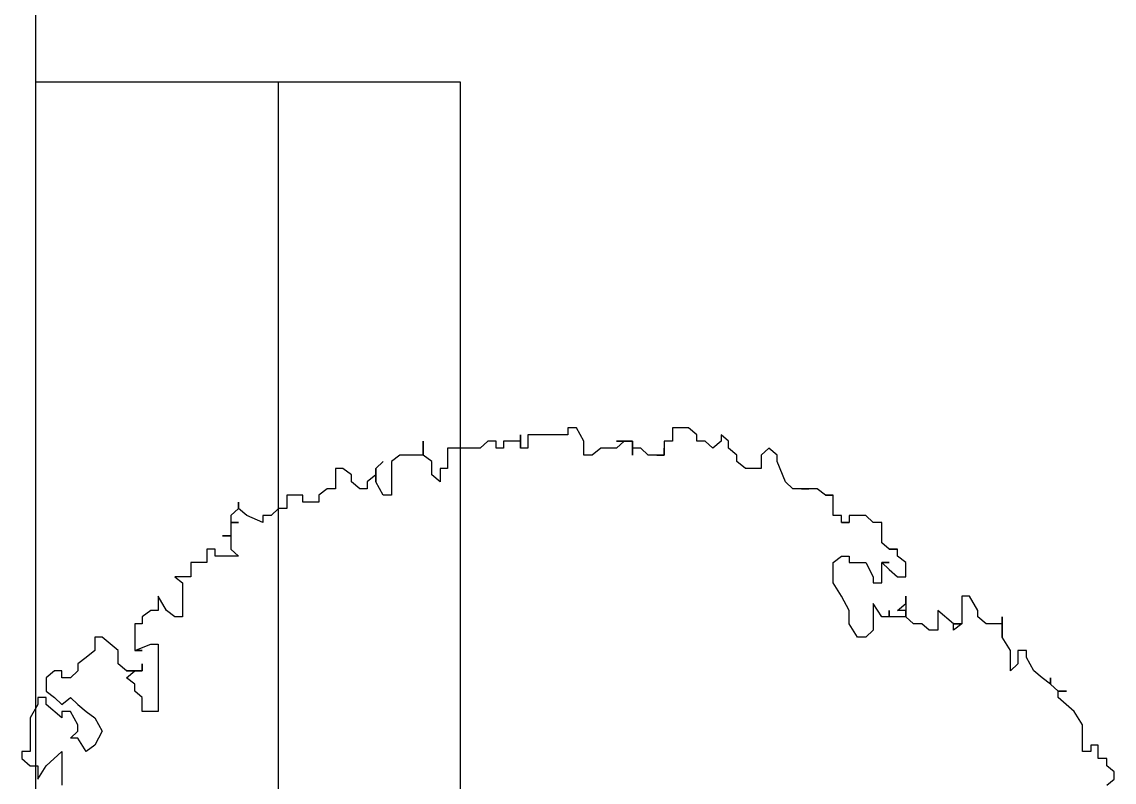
# Model space of a CAD drawing. Extents: x -30 to 1202, y 231 to 898.
# Drawn here: x 36.485 to 39.184, y 316.496 to 318.375 of the extents above; entities that cross this region are included whole.
import ezdxf

# ---------------------------------------------------------------- set-up
doc = ezdxf.new("R2010")
doc.units = 0
doc.header["$LTSCALE"] = 0.04
doc.layers.get('0').update_dxf_attribs({"linetype": 'CONTINUOUS'})
for name, color, linetype in [('CONTORXXNP----00', 255, 'CONTINUOUS'), ('PISO', 1, 'CONTINUOUS'), ('PISOS', 1, 'CONTINUOUS')]:
    doc.layers.add(name, color=color, linetype=linetype)
doc.styles.get("Standard").update_dxf_attribs({"font": 'romans.shx'})

# ---------------------------------------------------------------- blocks, each defined once
blk = doc.blocks.new('ARB3')
at = {"color": 0}
for p, q in [((-0.21961, 0.43211), (-0.22542, 0.43211)), ((-0.22542, 0.43211), (-0.22542, 0.42519)), ((-0.21444, 0.43826), (-0.21961, 0.43211)), ((-0.20863, 0.43826), (-0.21444, 0.43826)), ((-0.20346, 0.43211), (-0.20863, 0.43826)), ((-0.22542, 0.42519), (-0.2364, 0.42519)), ((-0.2364, 0.42519), (-0.2364, 0.41904)), ((-0.2364, 0.41904), (-0.23123, 0.41904)), ((-0.23123, 0.41904), (-0.23123, 0.41212)), ((-0.26417, 0.4052), (-0.2758, 0.39213)), ((-0.25319, 0.41212), (-0.26417, 0.4052)), ((-0.23123, 0.41212), (-0.25319, 0.41212)), ((-0.28097, 0.39213), (-0.28097, 0.39905)), ((-0.28097, 0.39905), (-0.28097, 0.39213)), ((-0.28097, 0.39213), (-0.28678, 0.38597)), ((-0.2758, 0.39213), (-0.28097, 0.39213)), ((-0.29195, 0.37905), (-0.29776, 0.37213)), ((-0.28678, 0.38597), (-0.29195, 0.38597)), ((-0.29195, 0.38597), (-0.28678, 0.38597)), ((-0.28678, 0.38597), (-0.29195, 0.37905)), ((-0.29776, 0.37213), (-0.30874, 0.36598)), ((-0.30874, 0.36598), (-0.31455, 0.36598)), ((-0.31455, 0.36598), (-0.31455, 0.35906)), ((-0.31455, 0.35291), (-0.32553, 0.34599)), ((-0.31455, 0.35906), (-0.30357, 0.35906)), ((-0.29776, 0.35291), (-0.31455, 0.35291)), ((-0.30357, 0.35906), (-0.29776, 0.35291)), ((-0.32553, 0.34599), (-0.34233, 0.34599)), ((-0.34233, 0.34599), (-0.33651, 0.34599)), ((-0.33651, 0.34599), (-0.33651, 0.33292)), ((-0.33651, 0.33292), (-0.34233, 0.32599)), ((-0.34749, 0.32599), (-0.35912, 0.31907)), ((-0.34233, 0.32599), (-0.34749, 0.32599)), ((-0.35912, 0.31907), (-0.35912, 0.31292)), ((-0.35912, 0.31292), (-0.33651, 0.31292)), ((-0.33651, 0.306), (-0.34749, 0.29293)), ((-0.33651, 0.31292), (-0.33651, 0.306)), ((-0.33651, 0.306), (-0.33651, 0.31292)), ((-0.33651, 0.31292), (-0.33135, 0.306)), ((-0.33135, 0.306), (-0.33651, 0.306)), ((-0.34749, 0.29293), (-0.33135, 0.29293)), ((-0.33135, 0.29293), (-0.33135, 0.28601)), ((-0.33135, 0.28601), (-0.33651, 0.27986)), ((-0.33651, 0.27986), (-0.33651, 0.27294)), ((-0.33651, 0.27294), (-0.34233, 0.26678)), ((-0.38689, 0.26678), (-0.39206, 0.25986)), ((-0.37527, 0.26678), (-0.38689, 0.26678)), ((-0.37527, 0.25986), (-0.37527, 0.26678)), ((-0.35331, 0.26678), (-0.35912, 0.26678)), ((-0.35912, 0.26678), (-0.34233, 0.26678)), ((-0.34749, 0.25986), (-0.35331, 0.26678)), ((-0.34233, 0.26678), (-0.34749, 0.26678)), ((-0.34749, 0.26678), (-0.34749, 0.25986)), ((-0.34233, 0.26678), (-0.34233, 0.25294)), ((-0.39787, 0.25294), (-0.40304, 0.24679)), ((-0.39206, 0.25986), (-0.39787, 0.25986)), ((-0.39787, 0.25986), (-0.39787, 0.25294)), ((-0.39787, 0.25294), (-0.39787, 0.25986)), ((-0.39787, 0.25986), (-0.39787, 0.25294)), ((-0.38689, 0.24679), (-0.38689, 0.25294)), ((-0.38689, 0.25294), (-0.38689, 0.24679)), ((-0.38689, 0.24679), (-0.38108, 0.25294)), ((-0.38108, 0.25294), (-0.37527, 0.25986)), ((-0.34233, 0.25294), (-0.34749, 0.25294)), ((-0.34749, 0.25294), (-0.34233, 0.25294)), ((-0.34233, 0.25294), (-0.34233, 0.24679)), ((-0.40304, 0.24679), (-0.41983, 0.24679)), ((-0.41983, 0.24679), (-0.41983, 0.23987)), ((-0.3701, 0.24679), (-0.38689, 0.24679)), ((-0.3701, 0.23987), (-0.3701, 0.24679)), ((-0.34233, 0.24679), (-0.35331, 0.23987)), ((-0.41983, 0.23987), (-0.42565, 0.23372)), ((-0.38689, 0.23372), (-0.37527, 0.23987)), ((-0.37527, 0.23987), (-0.3701, 0.23987)), ((-0.35331, 0.23987), (-0.33135, 0.23987)), ((-0.33135, 0.23987), (-0.32553, 0.23372)), ((-0.42565, 0.23372), (-0.42565, 0.21988)), ((-0.38689, 0.21988), (-0.38689, 0.23372)), ((-0.32553, 0.2268), (-0.33651, 0.21988)), ((-0.32553, 0.23372), (-0.32553, 0.2268)), ((-0.42565, 0.21988), (-0.41983, 0.21988)), ((-0.41983, 0.21988), (-0.41983, 0.21373)), ((-0.41983, 0.21373), (-0.41983, 0.21988)), ((-0.41983, 0.21988), (-0.41983, 0.21373)), ((-0.39206, 0.21373), (-0.39206, 0.21988)), ((-0.39206, 0.21988), (-0.38689, 0.21988)), ((-0.34749, 0.21988), (-0.35912, 0.21373)), ((-0.33651, 0.21988), (-0.34749, 0.21988)), ((-0.41983, 0.21373), (-0.42565, 0.21373)), ((-0.42565, 0.21373), (-0.42565, 0.20681)), ((-0.38689, 0.20681), (-0.39206, 0.21373)), ((-0.35912, 0.21373), (-0.3701, 0.20681)), ((-0.44244, 0.20065), (-0.44761, 0.19373)), ((-0.42565, 0.20681), (-0.44244, 0.20681)), ((-0.44244, 0.20681), (-0.44244, 0.20065)), ((-0.44244, 0.20065), (-0.44244, 0.20681)), ((-0.44244, 0.20681), (-0.44244, 0.20065)), ((-0.3701, 0.20681), (-0.38689, 0.20681)), ((-0.44761, 0.19373), (-0.44761, 0.18066)), ((-0.44761, 0.18066), (-0.44761, 0.18681)), ((-0.44761, 0.18681), (-0.44761, 0.17374)), ((-0.44761, 0.17374), (-0.45342, 0.16759)), ((-0.45342, 0.16759), (-0.47021, 0.16067)), ((-0.47538, 0.16067), (-0.48119, 0.15375)), ((-0.48119, 0.15375), (-0.47538, 0.1476)), ((-0.47021, 0.16067), (-0.47538, 0.16067)), ((-0.47538, 0.1476), (-0.4644, 0.1476)), ((-0.4644, 0.1476), (-0.4644, 0.13452)), ((-0.47538, 0.1276), (-0.48119, 0.12068)), ((-0.47021, 0.1276), (-0.47538, 0.1276)), ((-0.4644, 0.13452), (-0.47021, 0.1276)), ((-0.48701, 0.12068), (-0.49217, 0.11453)), ((-0.48119, 0.12068), (-0.48701, 0.12068)), ((-0.49217, 0.11453), (-0.48701, 0.11453)), ((-0.48701, 0.11453), (-0.48119, 0.10761)), ((-0.48119, 0.10761), (-0.48701, 0.10146)), ((-0.48701, 0.10146), (-0.48701, 0.09454)), ((-0.48701, 0.09454), (-0.49217, 0.09454)), ((-0.49799, 0.07454), (-0.48701, 0.07454)), ((-0.48701, 0.07454), (-0.48701, 0.06762)), ((-0.48701, 0.06762), (-0.47538, 0.06762)), ((-0.47538, 0.06762), (-0.48119, 0.06762)), ((-0.48119, 0.06762), (-0.47538, 0.06762)), ((-0.47538, 0.06762), (-0.47538, 0.06147)), ((-0.47538, 0.06147), (-0.47538, 0.06762)), ((-0.47538, 0.06762), (-0.47538, 0.05455)), ((-0.47538, 0.05455), (-0.48119, 0.0484)), ((-0.48119, 0.0484), (-0.48119, 0.04148)), ((-0.47538, 0.04148), (-0.48701, 0.04148)), ((-0.48701, 0.04148), (-0.48701, 0.02841)), ((-0.48119, 0.04148), (-0.47538, 0.04148)), ((-0.48701, 0.02841), (-0.48701, 0.03456)), ((-0.48701, 0.03456), (-0.48119, 0.02841)), ((-0.48119, 0.02841), (-0.48119, 0.01533)), ((-0.48119, 0.01533), (-0.47538, 0.00841)), ((-0.48701, 0.00149), (-0.49799, -0.00466)), ((-0.47538, 0.00149), (-0.48701, 0.00149)), ((-0.47538, 0.00841), (-0.47538, 0.00149)), ((-0.49217, -0.04465), (-0.48119, -0.04465)), ((-0.48119, -0.04465), (-0.48119, -0.0508)), ((-0.48119, -0.0508), (-0.49217, -0.0508)), ((-0.49217, -0.0508), (-0.48701, -0.0508)), ((-0.48701, -0.0508), (-0.48701, -0.06464)), ((-0.48701, -0.06464), (-0.48119, -0.06464)), ((-0.48119, -0.07079), (-0.48701, -0.07079)), ((-0.48701, -0.07079), (-0.48701, -0.07771)), ((-0.48119, -0.06464), (-0.48119, -0.07079)), ((-0.48701, -0.07771), (-0.48119, -0.08386)), ((-0.48119, -0.08386), (-0.48119, -0.11078)), ((-0.48119, -0.11078), (-0.4644, -0.11078)), ((-0.4644, -0.11078), (-0.4644, -0.11693)), ((-0.4644, -0.11693), (-0.45342, -0.11693)), ((-0.45342, -0.11693), (-0.45923, -0.12385)), ((-0.47021, -0.12385), (-0.47538, -0.13077)), ((-0.45923, -0.12385), (-0.47021, -0.12385)), ((-0.47538, -0.13077), (-0.48701, -0.13077)), ((-0.48701, -0.13077), (-0.47538, -0.13077)), ((-0.47538, -0.13077), (-0.47538, -0.14999)), ((-0.47538, -0.14999), (-0.47021, -0.15691)), ((-0.47021, -0.15691), (-0.44244, -0.15691)), ((-0.44244, -0.15691), (-0.44244, -0.16383)), ((-0.4644, -0.16999), (-0.47021, -0.16383)), ((-0.47021, -0.16383), (-0.4644, -0.16999)), ((-0.45342, -0.16999), (-0.4644, -0.16999)), ((-0.4644, -0.16999), (-0.45923, -0.16999)), ((-0.45923, -0.16999), (-0.45342, -0.17691)), ((-0.44244, -0.16383), (-0.45342, -0.16999)), ((-0.45342, -0.17691), (-0.44761, -0.17691)), ((-0.44761, -0.17691), (-0.44761, -0.18306)), ((-0.44761, -0.18306), (-0.45342, -0.18998)), ((-0.45923, -0.18998), (-0.4644, -0.1969)), ((-0.4644, -0.1969), (-0.4644, -0.20305)), ((-0.45342, -0.18998), (-0.45923, -0.18998)), ((-0.4644, -0.20305), (-0.44761, -0.20305)), ((-0.44761, -0.20305), (-0.44761, -0.20997)), ((-0.44761, -0.20997), (-0.44244, -0.21689)), ((-0.44244, -0.21689), (-0.43663, -0.21689)), ((-0.43663, -0.21689), (-0.43663, -0.22997)), ((-0.43663, -0.22997), (-0.44244, -0.22997)), ((-0.44244, -0.22997), (-0.44244, -0.24304)), ((-0.44244, -0.24304), (-0.43146, -0.24304)), ((-0.43146, -0.24304), (-0.43146, -0.24996)), ((-0.43146, -0.24996), (-0.42565, -0.25611)), ((-0.42565, -0.25611), (-0.42565, -0.26303)), ((-0.42565, -0.26303), (-0.41983, -0.26303)), ((-0.41983, -0.26303), (-0.42565, -0.2761)), ((-0.42565, -0.2761), (-0.43146, -0.28302)), ((-0.43146, -0.28302), (-0.43663, -0.28302)), ((-0.43663, -0.28302), (-0.43146, -0.28302)), ((-0.43146, -0.28302), (-0.42565, -0.28918)), ((-0.41983, -0.28918), (-0.41983, -0.28302)), ((-0.41983, -0.28302), (-0.41983, -0.28918)), ((-0.39787, -0.28918), (-0.39206, -0.28302)), ((-0.39206, -0.28302), (-0.39206, -0.30225)), ((-0.42565, -0.28918), (-0.41983, -0.28918)), ((-0.41983, -0.28918), (-0.40885, -0.28918)), ((-0.40885, -0.28918), (-0.40885, -0.2961)), ((-0.40885, -0.2961), (-0.40885, -0.28918)), ((-0.40885, -0.28918), (-0.39787, -0.28918)), ((-0.39206, -0.30225), (-0.39787, -0.30225)), ((-0.39787, -0.30225), (-0.39787, -0.30917)), ((-0.39787, -0.30917), (-0.38689, -0.30917)), ((-0.38689, -0.30917), (-0.38689, -0.32224)), ((-0.38689, -0.32224), (-0.37527, -0.32224)), ((-0.37527, -0.32224), (-0.37527, -0.33531)), ((-0.37527, -0.33531), (-0.3701, -0.32916)), ((-0.3701, -0.32916), (-0.34233, -0.32916)), ((-0.34233, -0.32916), (-0.34233, -0.33531)), ((-0.34233, -0.33531), (-0.34749, -0.34223)), ((-0.34749, -0.34223), (-0.35912, -0.34916)), ((-0.35912, -0.34916), (-0.34749, -0.34916)), ((-0.34749, -0.34916), (-0.34749, -0.35531)), ((-0.31972, -0.35531), (-0.31972, -0.34916)), ((-0.31972, -0.34916), (-0.26417, -0.34916)), ((-0.26417, -0.34916), (-0.26417, -0.36223)), ((-0.34749, -0.35531), (-0.34233, -0.36223)), ((-0.31455, -0.36838), (-0.31972, -0.35531)), ((-0.34233, -0.36223), (-0.33651, -0.36223)), ((-0.33651, -0.36223), (-0.33651, -0.36838)), ((-0.33651, -0.36838), (-0.31455, -0.36838)), ((-0.31455, -0.36838), (-0.31455, -0.36223)), ((-0.31455, -0.36223), (-0.31455, -0.36838)), ((-0.29776, -0.36223), (-0.30357, -0.36223)), ((-0.30357, -0.36223), (-0.29776, -0.36223)), ((-0.29776, -0.36838), (-0.29776, -0.36223)), ((-0.29776, -0.36223), (-0.29776, -0.3753)), ((-0.29195, -0.3753), (-0.29776, -0.36838)), ((-0.28678, -0.36838), (-0.29195, -0.3753)), ((-0.28097, -0.36838), (-0.28678, -0.36838)), ((-0.2758, -0.36223), (-0.28097, -0.36838)), ((-0.26417, -0.36223), (-0.2758, -0.36223)), ((-0.29776, -0.3753), (-0.30357, -0.38222)), ((-0.31455, -0.38222), (-0.32553, -0.39529)), ((-0.30357, -0.38222), (-0.31455, -0.38222)), ((-0.32553, -0.39529), (-0.32553, -0.40144)), ((-0.25901, -0.40144), (-0.24802, -0.39529)), ((-0.24802, -0.39529), (-0.2364, -0.40144)), ((-0.32553, -0.40144), (-0.31455, -0.40144)), ((-0.31455, -0.40144), (-0.30874, -0.40837)), ((-0.26417, -0.40837), (-0.25901, -0.40144)), ((-0.2364, -0.40144), (-0.23123, -0.40837)), ((-0.30874, -0.40837), (-0.30357, -0.41529)), ((-0.26999, -0.41529), (-0.26417, -0.40837)), ((-0.23123, -0.40837), (-0.24221, -0.41529)), ((-0.30357, -0.41529), (-0.29776, -0.41529)), ((-0.29776, -0.41529), (-0.29195, -0.42144)), ((-0.29195, -0.42144), (-0.29195, -0.42836)), ((-0.2758, -0.42144), (-0.26999, -0.41529)), ((-0.26999, -0.42836), (-0.2758, -0.42144)), ((-0.25319, -0.41529), (-0.26417, -0.42144)), ((-0.26417, -0.42144), (-0.26417, -0.42836)), ((-0.24802, -0.41529), (-0.25319, -0.41529)), ((-0.24221, -0.42144), (-0.24802, -0.41529)), ((-0.24221, -0.41529), (-0.24221, -0.42144)), ((-0.29195, -0.42836), (-0.29776, -0.42836)), ((-0.29776, -0.42836), (-0.29776, -0.43451)), ((-0.2758, -0.43451), (-0.26999, -0.42836)), ((-0.25901, -0.42836), (-0.26999, -0.44143)), ((-0.26417, -0.42836), (-0.25901, -0.42836)), ((-0.21961, -0.44143), (-0.23123, -0.42836)), ((-0.23123, -0.42836), (-0.20346, -0.42836)), ((-0.29776, -0.43451), (-0.29195, -0.44143)), ((-0.28097, -0.44143), (-0.2758, -0.43451)), ((-0.29195, -0.44143), (-0.28097, -0.44143)), ((-0.26999, -0.44143), (-0.2758, -0.44143)), ((-0.2758, -0.44143), (-0.2758, -0.44835)), ((-0.2758, -0.44835), (-0.26999, -0.44835)), ((-0.26999, -0.44835), (-0.25901, -0.4545)), ((-0.20863, -0.44835), (-0.21961, -0.44143)), ((-0.21961, -0.4545), (-0.21961, -0.44835)), ((-0.21961, -0.44835), (-0.20863, -0.44835)), ((-0.25901, -0.4545), (-0.23123, -0.4545)), ((-0.23123, -0.4545), (-0.23123, -0.46142)), ((-0.22542, -0.46142), (-0.21961, -0.4545)), ((-0.23123, -0.46142), (-0.22542, -0.46142))]:
    blk.add_line(p, q, dxfattribs=at)
for p, q in [((-0.49217, 0.09454), (-0.49799, 0.08762)), ((-0.49799, 0.08762), (-0.49799, 0.07454)), ((-0.49799, -0.00466), (-0.49799, -0.01158)), ((-0.49799, -0.01158), (-0.49217, -0.01158)), ((-0.49217, -0.01158), (-0.49217, -0.04465))]:
    blk.add_line(p, q)
at = {"layer": 'CONTORXXNP----00'}
for p, q in [((-0.22542, 0.43211), (-0.22542, 0.42519)), ((-0.21961, 0.43211), (-0.22542, 0.43211)), ((-0.21444, 0.43826), (-0.21961, 0.43211)), ((-0.20863, 0.43826), (-0.21444, 0.43826)), ((-0.20346, 0.43211), (-0.20863, 0.43826)), ((-0.2364, 0.42519), (-0.2364, 0.41904)), ((-0.22542, 0.42519), (-0.2364, 0.42519)), ((-0.2364, 0.41904), (-0.23123, 0.41904)), ((-0.23123, 0.41904), (-0.23123, 0.41212)), ((-0.26417, 0.4052), (-0.2758, 0.39213)), ((-0.25319, 0.41212), (-0.26417, 0.4052)), ((-0.23123, 0.41212), (-0.25319, 0.41212)), ((-0.28097, 0.39213), (-0.28678, 0.38597)), ((-0.2758, 0.39213), (-0.28097, 0.39213)), ((-0.29195, 0.37905), (-0.29776, 0.37213)), ((-0.28678, 0.38597), (-0.29195, 0.37905)), ((-0.29776, 0.37213), (-0.30874, 0.36598)), ((-0.31455, 0.36598), (-0.31455, 0.35906)), ((-0.30874, 0.36598), (-0.31455, 0.36598)), ((-0.31455, 0.35291), (-0.32553, 0.34599)), ((-0.31455, 0.35906), (-0.30357, 0.35906)), ((-0.29776, 0.35291), (-0.31455, 0.35291)), ((-0.30357, 0.35906), (-0.29776, 0.35291)), ((-0.33651, 0.34599), (-0.32553, 0.34599)), ((-0.33651, 0.34599), (-0.33651, 0.33292)), ((-0.33651, 0.33292), (-0.34233, 0.32599)), ((-0.34749, 0.32599), (-0.35912, 0.31907)), ((-0.34233, 0.32599), (-0.34749, 0.32599)), ((-0.35912, 0.31907), (-0.35912, 0.31292)), ((-0.35912, 0.31292), (-0.33651, 0.31292)), ((-0.33651, 0.306), (-0.34749, 0.29293)), ((-0.33651, 0.306), (-0.33651, 0.31292)), ((-0.33651, 0.31292), (-0.33651, 0.306)), ((-0.34749, 0.29293), (-0.33135, 0.29293)), ((-0.33135, 0.29293), (-0.33135, 0.28601)), ((-0.33135, 0.28601), (-0.33651, 0.27986)), ((-0.33651, 0.27986), (-0.33651, 0.27294)), ((-0.33651, 0.27294), (-0.34233, 0.26678)), ((-0.38689, 0.26678), (-0.39206, 0.25986)), ((-0.37527, 0.26678), (-0.38689, 0.26678)), ((-0.37527, 0.25986), (-0.37527, 0.26678)), ((-0.34233, 0.26678), (-0.34233, 0.25294)), ((-0.39787, 0.25294), (-0.40304, 0.24679)), ((-0.39787, 0.25986), (-0.39787, 0.25294)), ((-0.39787, 0.25294), (-0.39787, 0.25986)), ((-0.39787, 0.25986), (-0.39787, 0.25294)), ((-0.39206, 0.25986), (-0.39787, 0.25986)), ((-0.38689, 0.24679), (-0.38108, 0.25294)), ((-0.38108, 0.25294), (-0.37527, 0.25986)), ((-0.34233, 0.25294), (-0.34233, 0.24679)), ((-0.41983, 0.24679), (-0.41983, 0.23987)), ((-0.40304, 0.24679), (-0.41983, 0.24679)), ((-0.3701, 0.24679), (-0.38689, 0.24679)), ((-0.3701, 0.23987), (-0.3701, 0.24679)), ((-0.34233, 0.24679), (-0.35331, 0.23987)), ((-0.41983, 0.23987), (-0.42565, 0.23372)), ((-0.38689, 0.23372), (-0.37527, 0.23987)), ((-0.37527, 0.23987), (-0.3701, 0.23987)), ((-0.35331, 0.23987), (-0.33135, 0.23987)), ((-0.33135, 0.23987), (-0.32553, 0.23372)), ((-0.42565, 0.23372), (-0.42565, 0.21988)), ((-0.38689, 0.21988), (-0.38689, 0.23372)), ((-0.32553, 0.2268), (-0.33651, 0.21988)), ((-0.32553, 0.23372), (-0.32553, 0.2268)), ((-0.42565, 0.21988), (-0.41983, 0.21988)), ((-0.41983, 0.21988), (-0.41983, 0.21373)), ((-0.41983, 0.21373), (-0.41983, 0.21988)), ((-0.41983, 0.21988), (-0.41983, 0.21373)), ((-0.39206, 0.21988), (-0.38689, 0.21988)), ((-0.39206, 0.21373), (-0.39206, 0.21988)), ((-0.34749, 0.21988), (-0.35912, 0.21373)), ((-0.33651, 0.21988), (-0.34749, 0.21988)), ((-0.42565, 0.21373), (-0.42565, 0.20681)), ((-0.41983, 0.21373), (-0.42565, 0.21373)), ((-0.38689, 0.20681), (-0.39206, 0.21373)), ((-0.35912, 0.21373), (-0.3701, 0.20681)), ((-0.44244, 0.20065), (-0.44761, 0.19373)), ((-0.44244, 0.20681), (-0.44244, 0.20065)), ((-0.44244, 0.20065), (-0.44244, 0.20681)), ((-0.44244, 0.20681), (-0.44244, 0.20065)), ((-0.42565, 0.20681), (-0.44244, 0.20681)), ((-0.3701, 0.20681), (-0.38689, 0.20681)), ((-0.44761, 0.19373), (-0.44761, 0.18066)), ((-0.44761, 0.18681), (-0.44761, 0.17374)), ((-0.44761, 0.18066), (-0.44761, 0.18681)), ((-0.44761, 0.17374), (-0.45342, 0.16759)), ((-0.45342, 0.16759), (-0.47021, 0.16067)), ((-0.47538, 0.16067), (-0.48119, 0.15375)), ((-0.48119, 0.15375), (-0.47538, 0.1476)), ((-0.47021, 0.16067), (-0.47538, 0.16067)), ((-0.47538, 0.1476), (-0.4644, 0.1476)), ((-0.4644, 0.1476), (-0.4644, 0.13452)), ((-0.47538, 0.1276), (-0.48119, 0.12068)), ((-0.47021, 0.1276), (-0.47538, 0.1276)), ((-0.4644, 0.13452), (-0.47021, 0.1276)), ((-0.48701, 0.12068), (-0.49217, 0.11453)), ((-0.48119, 0.12068), (-0.48701, 0.12068)), ((-0.49217, 0.11453), (-0.48701, 0.11453)), ((-0.48701, 0.11453), (-0.48119, 0.10761)), ((-0.48119, 0.10761), (-0.48701, 0.10146)), ((-0.48701, 0.10146), (-0.48701, 0.09454)), ((-0.49217, 0.09454), (-0.49799, 0.08762)), ((-0.48701, 0.09454), (-0.49217, 0.09454)), ((-0.49799, 0.08762), (-0.49799, 0.07454)), ((-0.49799, 0.07454), (-0.48701, 0.07454)), ((-0.48701, 0.07454), (-0.48701, 0.06762)), ((-0.48701, 0.06762), (-0.47538, 0.06762)), ((-0.48119, 0.06762), (-0.47538, 0.06762)), ((-0.47538, 0.06762), (-0.48119, 0.06762)), ((-0.47538, 0.06762), (-0.47538, 0.05455)), ((-0.47538, 0.06147), (-0.47538, 0.06762)), ((-0.47538, 0.06762), (-0.47538, 0.06147)), ((-0.47538, 0.05455), (-0.48119, 0.0484)), ((-0.48119, 0.0484), (-0.48119, 0.04148)), ((-0.48701, 0.04148), (-0.48119, 0.04148)), ((-0.48701, 0.03456), (-0.48701, 0.04148)), ((-0.48701, 0.03456), (-0.48119, 0.02841)), ((-0.48119, 0.02841), (-0.48119, 0.01533)), ((-0.48119, 0.01533), (-0.47538, 0.00841)), ((-0.48701, 0.00149), (-0.49799, -0.00466)), ((-0.47538, 0.00149), (-0.48701, 0.00149)), ((-0.47538, 0.00841), (-0.47538, 0.00149)), ((-0.49799, -0.00466), (-0.49799, -0.01158)), ((-0.49799, -0.01158), (-0.49217, -0.01158)), ((-0.49217, -0.01158), (-0.49217, -0.04465)), ((-0.49217, -0.04465), (-0.48119, -0.04465)), ((-0.48119, -0.04465), (-0.48119, -0.0508)), ((-0.48701, -0.0508), (-0.48119, -0.0508)), ((-0.48701, -0.0508), (-0.48701, -0.06464)), ((-0.48701, -0.06464), (-0.48119, -0.06464)), ((-0.48701, -0.07079), (-0.48701, -0.07771)), ((-0.48119, -0.07079), (-0.48701, -0.07079)), ((-0.48119, -0.06464), (-0.48119, -0.07079)), ((-0.48701, -0.07771), (-0.48119, -0.08386)), ((-0.48119, -0.08386), (-0.48119, -0.11078)), ((-0.48119, -0.11078), (-0.4644, -0.11078)), ((-0.4644, -0.11078), (-0.4644, -0.11693)), ((-0.4644, -0.11693), (-0.45342, -0.11693)), ((-0.45342, -0.11693), (-0.45923, -0.12385)), ((-0.47021, -0.12385), (-0.47538, -0.13077)), ((-0.45923, -0.12385), (-0.47021, -0.12385)), ((-0.47538, -0.13077), (-0.47538, -0.14999)), ((-0.47538, -0.14999), (-0.47021, -0.15691)), ((-0.47021, -0.15691), (-0.44244, -0.15691)), ((-0.44244, -0.15691), (-0.44244, -0.16383)), ((-0.45923, -0.16999), (-0.45342, -0.16999)), ((-0.45923, -0.16999), (-0.45342, -0.17691)), ((-0.44244, -0.16383), (-0.45342, -0.16999)), ((-0.45342, -0.17691), (-0.44761, -0.17691)), ((-0.44761, -0.17691), (-0.44761, -0.18306)), ((-0.44761, -0.18306), (-0.45342, -0.18998)), ((-0.45923, -0.18998), (-0.4644, -0.1969)), ((-0.4644, -0.1969), (-0.4644, -0.20305)), ((-0.45342, -0.18998), (-0.45923, -0.18998)), ((-0.4644, -0.20305), (-0.44761, -0.20305)), ((-0.44761, -0.20305), (-0.44761, -0.20997)), ((-0.44761, -0.20997), (-0.44244, -0.21689)), ((-0.44244, -0.21689), (-0.43663, -0.21689)), ((-0.43663, -0.21689), (-0.43663, -0.22997)), ((-0.44244, -0.22997), (-0.44244, -0.24304)), ((-0.43663, -0.22997), (-0.44244, -0.22997)), ((-0.44244, -0.24304), (-0.43146, -0.24304)), ((-0.43146, -0.24304), (-0.43146, -0.24996)), ((-0.43146, -0.24996), (-0.42565, -0.25611)), ((-0.42565, -0.25611), (-0.42565, -0.26303)), ((-0.41983, -0.26303), (-0.42565, -0.2761)), ((-0.42565, -0.26303), (-0.41983, -0.26303)), ((-0.42565, -0.2761), (-0.43146, -0.28302)), ((-0.43146, -0.28302), (-0.42565, -0.28918)), ((-0.39787, -0.28918), (-0.39206, -0.28302)), ((-0.39206, -0.28302), (-0.39206, -0.30225)), ((-0.42565, -0.28918), (-0.41983, -0.28918)), ((-0.41983, -0.28918), (-0.40885, -0.28918)), ((-0.40885, -0.28918), (-0.39787, -0.28918)), ((-0.39787, -0.30225), (-0.39787, -0.30917)), ((-0.39206, -0.30225), (-0.39787, -0.30225)), ((-0.39787, -0.30917), (-0.38689, -0.30917)), ((-0.38689, -0.30917), (-0.38689, -0.32224)), ((-0.38689, -0.32224), (-0.37527, -0.32224)), ((-0.37527, -0.32224), (-0.37527, -0.33531)), ((-0.37527, -0.33531), (-0.3701, -0.32916)), ((-0.3701, -0.32916), (-0.34233, -0.32916)), ((-0.34233, -0.32916), (-0.34233, -0.33531)), ((-0.34233, -0.33531), (-0.34749, -0.34223)), ((-0.34749, -0.34223), (-0.35912, -0.34916)), ((-0.35912, -0.34916), (-0.34749, -0.34916)), ((-0.34749, -0.34916), (-0.34749, -0.35531)), ((-0.31972, -0.34916), (-0.26417, -0.34916)), ((-0.31972, -0.35531), (-0.31972, -0.34916)), ((-0.26417, -0.34916), (-0.26417, -0.36223)), ((-0.34749, -0.35531), (-0.34233, -0.36223)), ((-0.31455, -0.36838), (-0.31972, -0.35531)), ((-0.34233, -0.36223), (-0.33651, -0.36223)), ((-0.33651, -0.36223), (-0.33651, -0.36838)), ((-0.33651, -0.36838), (-0.31455, -0.36838)), ((-0.29776, -0.3753), (-0.29776, -0.36838)), ((-0.29195, -0.3753), (-0.29776, -0.36838)), ((-0.28678, -0.36838), (-0.29195, -0.3753)), ((-0.28097, -0.36838), (-0.28678, -0.36838)), ((-0.2758, -0.36223), (-0.28097, -0.36838)), ((-0.26417, -0.36223), (-0.2758, -0.36223)), ((-0.29776, -0.3753), (-0.30357, -0.38222)), ((-0.31455, -0.38222), (-0.32553, -0.39529)), ((-0.30357, -0.38222), (-0.31455, -0.38222)), ((-0.32553, -0.39529), (-0.32553, -0.40144)), ((-0.25901, -0.40144), (-0.24802, -0.39529)), ((-0.24802, -0.39529), (-0.2364, -0.40144)), ((-0.32553, -0.40144), (-0.31455, -0.40144)), ((-0.31455, -0.40144), (-0.30874, -0.40837)), ((-0.26417, -0.40837), (-0.25901, -0.40144)), ((-0.2364, -0.40144), (-0.23123, -0.40837)), ((-0.30874, -0.40837), (-0.30357, -0.41529)), ((-0.26999, -0.41529), (-0.26417, -0.40837)), ((-0.23123, -0.40837), (-0.24221, -0.41529)), ((-0.30357, -0.41529), (-0.29776, -0.41529)), ((-0.29776, -0.41529), (-0.29195, -0.42144)), ((-0.29195, -0.42144), (-0.29195, -0.42836)), ((-0.2758, -0.42144), (-0.26999, -0.41529)), ((-0.26999, -0.42836), (-0.2758, -0.42144)), ((-0.25319, -0.41529), (-0.26417, -0.42144)), ((-0.26417, -0.42144), (-0.26417, -0.42836)), ((-0.24802, -0.41529), (-0.25319, -0.41529)), ((-0.24221, -0.42144), (-0.24802, -0.41529)), ((-0.24221, -0.41529), (-0.24221, -0.42144)), ((-0.29776, -0.42836), (-0.29776, -0.43451)), ((-0.29195, -0.42836), (-0.29776, -0.42836)), ((-0.2758, -0.43451), (-0.26999, -0.42836)), ((-0.25901, -0.42836), (-0.26999, -0.44143)), ((-0.26417, -0.42836), (-0.25901, -0.42836)), ((-0.23123, -0.42836), (-0.20346, -0.42836)), ((-0.21961, -0.44143), (-0.23123, -0.42836)), ((-0.29776, -0.43451), (-0.29195, -0.44143)), ((-0.28097, -0.44143), (-0.2758, -0.43451)), ((-0.29195, -0.44143), (-0.28097, -0.44143)), ((-0.2758, -0.44143), (-0.2758, -0.44835)), ((-0.26999, -0.44143), (-0.2758, -0.44143)), ((-0.2758, -0.44835), (-0.26999, -0.44835)), ((-0.26999, -0.44835), (-0.25901, -0.4545)), ((-0.20863, -0.44835), (-0.21961, -0.44143)), ((-0.21961, -0.44835), (-0.20863, -0.44835)), ((-0.21961, -0.4545), (-0.21961, -0.44835)), ((-0.25901, -0.4545), (-0.23123, -0.4545)), ((-0.23123, -0.4545), (-0.23123, -0.46142)), ((-0.22542, -0.46142), (-0.21961, -0.4545)), ((-0.23123, -0.46142), (-0.22542, -0.46142))]:
    blk.add_line(p, q, dxfattribs=at)
at = {"flags": 11}
blk.add_attdef('CENTROIDE', (-0.11141, -0.03295), '', height=0.05039, dxfattribs=at)

msp = doc.modelspace()

# ---------------------------------------------------------------- linework, layer by layer
at = {"layer": 'PISO'}
for p, q in [((36.5194, 261.232), (36.5194, 439.8056)), ((37.1194, 297.782), (37.1194, 318.2258)), ((37.5694, 297.782), (37.5694, 318.2258))]:
    msp.add_line(p, q, dxfattribs=at)
at = {"layer": 'PISOS'}
msp.add_line((37.5694, 318.2258), (36.5194, 318.2258), dxfattribs=at)

# ---------------------------------------------------------------- block references
at = {"layer": 'PISO', "xscale": 3, "yscale": 3, "zscale": 3, "rotation": 270}
msp.add_blockref('ARB3', (37.8694, 315.8777), dxfattribs=at)

doc.saveas('drawing.dxf')
